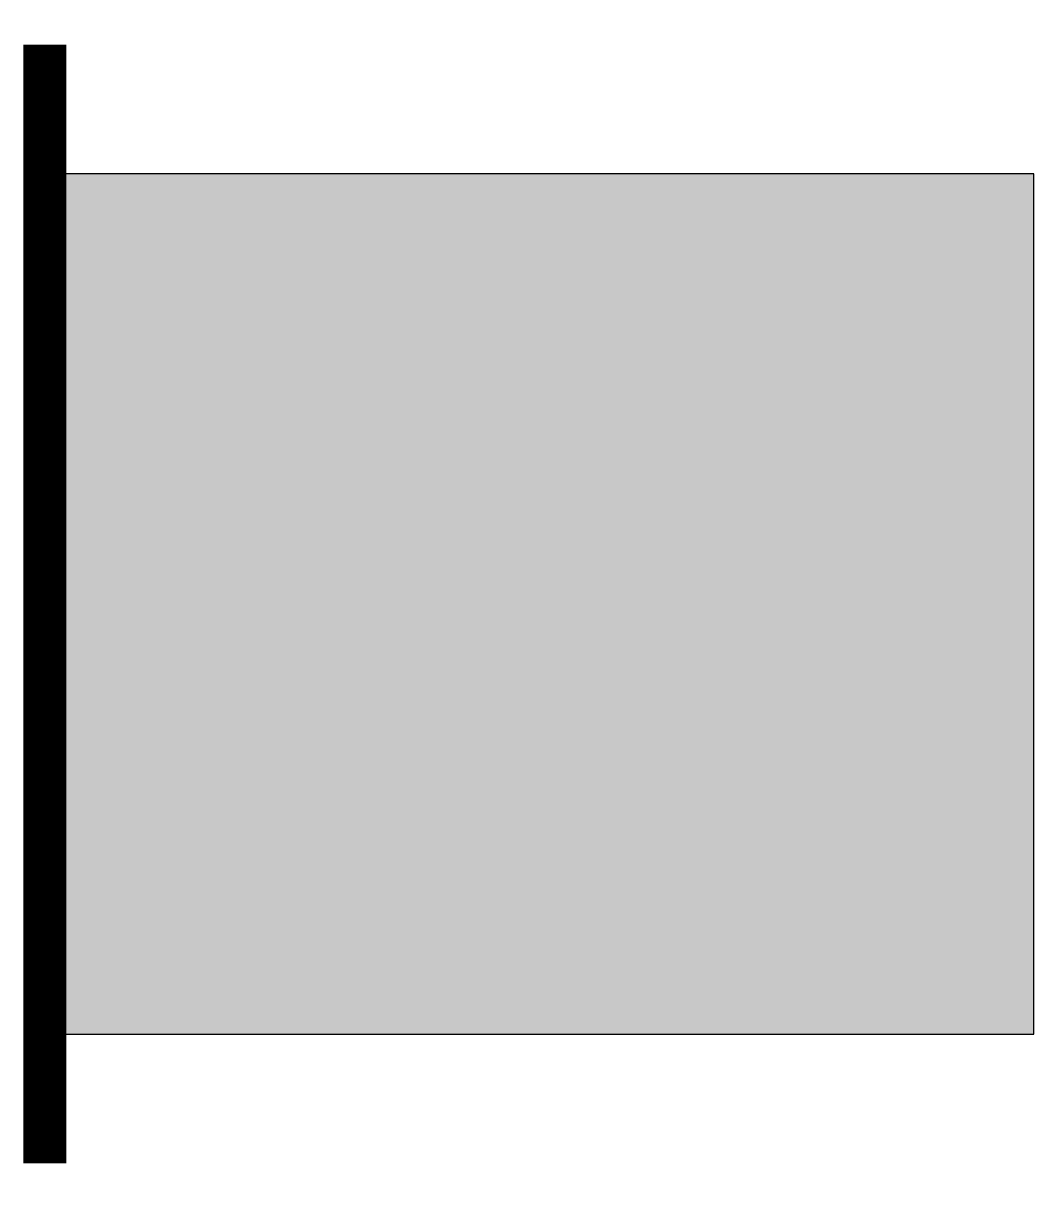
# Model space of a CAD drawing. Extents: x -3128 to -3010, y -2018 to -1882.
import ezdxf

# ---------------------------------------------------------------- set-up
doc = ezdxf.new("R2010")
doc.units = 0
doc.header["$LTSCALE"] = 25
doc.header["$MEASUREMENT"] = 0
doc.layers.add('LX', color=5, linetype='CONTINUOUS')

msp = doc.modelspace()

# ---------------------------------------------------------------- hatches: boundary and pattern name
at = {"layer": 'LX', "linetype": 'CONTINUOUS'}
msp.add_hatch(color=256, dxfattribs=at).paths.add_polyline_path([(-3010, -1900), (-3125, -1900), (-3125, -2000), (-3010, -2000)])

# ---------------------------------------------------------------- linework, layer by layer
for p, q in [((-3010, -1900), (-3125, -1900)), ((-3010, -2000), (-3010, -1900)), ((-3125, -2015), (-3125, -2000)), ((-3125, -2000), (-3010, -2000))]:
    msp.add_line(p, q, dxfattribs=at)
at = {"layer": 'LX', "linetype": 'CONTINUOUS', "const_width": 5}
msp.add_lwpolyline([(-3125, -1885), (-3125, -2015)], dxfattribs=at)

doc.saveas('drawing.dxf')
